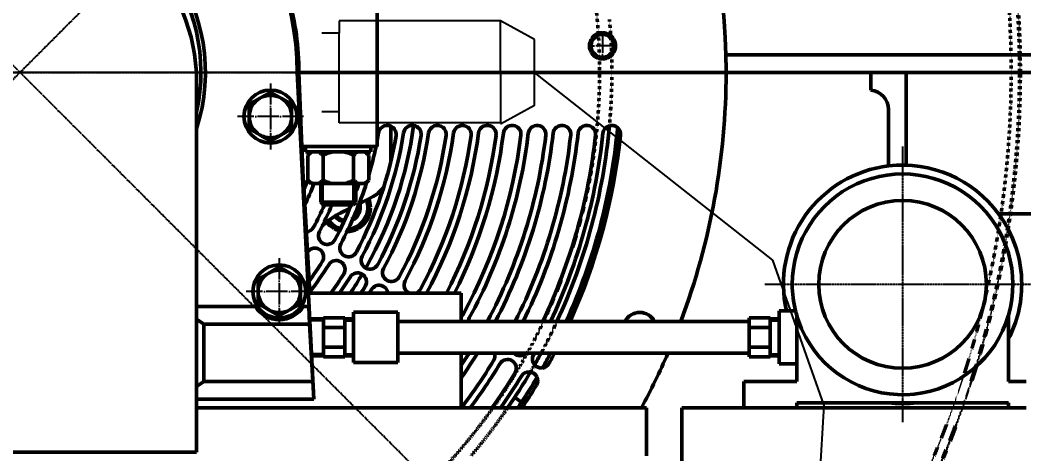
# Model space of a CAD drawing. Header units: millimetres. Extents: x -1263456 to 2767218, y -83310 to 50301.
# Drawn here: x 1090660 to 1091229, y -67746 to -67500 of the extents above; entities that cross this region are included whole.
import ezdxf

# ---------------------------------------------------------------- set-up
doc = ezdxf.new("R2010")
doc.units = ezdxf.units.MM
for name, pattern in [('AUSGEZOGEN', [0]), ('DASHDOT', [1, 0.5, -0.25, 0, -0.25]), ('DASHED', [0.75, 0.5, -0.25]), ('DOT_CENTER', [14, 12, -1, 0, -1])]:
    doc.linetypes.add(name, pattern=pattern)
doc.layers.get('0').update_dxf_attribs({"color": 255, "lineweight": 50})
doc.layers.get('Defpoints').update_dxf_attribs({"linetype": 'AUSGEZOGEN'})
for name, color, linetype, lineweight in [('1', 2, 'Continuous', 25), ('AM_0', 7, 'Continuous', 50), ('AM_5', 3, 'Continuous', 25)]:
    doc.layers.add(name, color=color, linetype=linetype, lineweight=lineweight)
doc.styles.get("Standard").update_dxf_attribs({"font": 'ISOCP.SHX', "width": 0.7})
doc.dimstyles.new('AM_ISO$0', dxfattribs={"dimtxt": 3.5, "dimasz": 3.5, "dimexe": 1, "dimexo": 1, "dimgap": 1.5, "dimtad": 1, "dimdsep": 46, "dimtxsty": 'Standard', "dimcen": 0, "dimclrd": 256, "dimclre": 256, "dimclrt": 2, "dimazin": 2, "dimtp": 0.1, "dimtm": 0.1, "dimtfac": 0.71, "dimtmove": 0, "dimatfit": 3, "dimfxl": 1, "dimlwd": -1, "dimlwe": -1, "dimarcsym": 1})
doc.dimstyles.new('AM_ISO$2', dxfattribs={"dimtxt": 3.25, "dimasz": 3.25, "dimexe": 1, "dimexo": 1, "dimgap": 1.5, "dimtad": 1, "dimdsep": 46, "dimtxsty": 'Standard', "dimcen": 0, "dimclrd": 256, "dimclre": 256, "dimclrt": 2, "dimazin": 2, "dimtp": 0.1, "dimtm": 0.1, "dimtfac": 0.71, "dimtmove": 0, "dimatfit": 3, "dimfxl": 1, "dimlwd": -1, "dimlwe": -1, "dimarcsym": 1})

# ---------------------------------------------------------------- blocks, each defined once
blk = doc.blocks.new('*D240')
at = {"layer": 'AM_5', "transparency": 16777216}
for p, q in [((1090659.94, -46860.23), (1090659.94, -49419.67)), ((1096659.94, -70454.35), (1096659.94, -49269.67)), ((1090922.44, -49344.67), (1096397.44, -49344.67))]:
    blk.add_line(p, q, dxfattribs=at)
for points in [[(1090922.44, -49300.92), (1090922.44, -49388.42), (1090659.94, -49344.67)], [(1096397.44, -49300.92), (1096397.44, -49388.42), (1096659.94, -49344.67)]]:
    blk.add_solid(points, dxfattribs=at)
at = {"layer": 'Defpoints', "color": 0, "transparency": 16777216}
for p in [(1090659.94, -46785.23), (1096659.94, -49344.67), (1096659.94, -70529.35, 93.67)]:
    blk.add_point(p, dxfattribs=at)
at = {"layer": 'AM_5', "color": 2, "transparency": 16777216, "insert": (1093659.94, -49100.92), "char_height": 262.5, "attachment_point": 5, "bg_fill": 3, "box_fill_scale": 1.1, "bg_fill_color": 256, "bg_fill_true_color": 13158600, "bg_fill_transparency": 0}
blk.add_mtext('6000', dxfattribs=at)
blk = doc.blocks.new('ROSETTA_UNI1751_d_8-R40_4__856', base_point=(-23604.12, 5550.1))
at = {"color": 7, "linetype": 'Continuous'}
for start, end in [(91.4474, 148.5526), (31.4474, 88.5526), (177.8832, 180), (180, 182.1168), (151.4474, 177.8832), (182.1168, 208.5526), (331.4474, 28.5526), (211.4474, 268.5526), (271.4474, 328.5526)]:
    blk.add_arc((-23596.72, 5557.5), 7.4, start, end, dxfattribs=at)
blk = doc.blocks.new('VITE_UNI5739_M8x16-8_8_3__857', base_point=(-23603.22, 5549.99))
at = {"color": 7, "linetype": 'Continuous'}
for p, q in [((-23599.97, 5563.13), (-23603.03, 5561.36)), ((-23596.9, 5564.9), (-23599.97, 5563.13)), ((-23596.72, 5565.01), (-23596.9, 5564.9)), ((-23596.53, 5564.9), (-23596.72, 5565.01)), ((-23593.47, 5563.13), (-23596.53, 5564.9)), ((-23590.4, 5561.36), (-23593.47, 5563.13)), ((-23603.03, 5561.36), (-23603.22, 5561.25)), ((-23603.22, 5561.25), (-23603.22, 5561.04)), ((-23603.22, 5561.04), (-23603.22, 5557.5)), ((-23603.22, 5557.5), (-23603.22, 5553.96)), ((-23590.4, 5561.36), (-23590.22, 5561.25)), ((-23590.22, 5561.25), (-23590.22, 5561.04)), ((-23590.22, 5557.5), (-23590.22, 5561.04)), ((-23590.22, 5553.96), (-23590.22, 5557.5)), ((-23603.22, 5553.96), (-23603.22, 5553.75)), ((-23603.22, 5553.75), (-23603.03, 5553.64)), ((-23603.03, 5553.64), (-23599.97, 5551.87)), ((-23596.9, 5550.1), (-23599.97, 5551.87)), ((-23593.47, 5551.87), (-23596.53, 5550.1)), ((-23593.47, 5551.87), (-23590.4, 5553.64)), ((-23590.22, 5553.75), (-23590.4, 5553.64)), ((-23590.22, 5553.96), (-23590.22, 5553.75)), ((-23596.72, 5549.99), (-23596.9, 5550.1)), ((-23596.53, 5550.1), (-23596.72, 5549.99))]:
    blk.add_line(p, q, dxfattribs=at)
for start, end in [(120, 180), (60, 120), (360, 60), (180, 240), (300, 0), (240, 300)]:
    blk.add_arc((-23596.72, 5557.5), 6.5, start, end, dxfattribs=at)
at = {"layer": '1', "color": 3, "linetype": 'DOT_CENTER'}
for p, q in [((-23596.72, 5565.62), (-23596.72, 5549.37)), ((-23596.72, 5565.62), (-23596.72, 5549.37)), ((-23588.59, 5557.5), (-23604.84, 5557.5)), ((-23588.59, 5557.5), (-23604.84, 5557.5))]:
    blk.add_line(p, q, dxfattribs=at)
blk = doc.blocks.new('VITE_UNI5737_M20x120_4__862', base_point=(-23756.4, 5467.5))
at = {"color": 7, "linetype": 'Continuous'}
for p, q in [((-23737.65, 5469), (-23756.4, 5469)), ((-23739.15, 5467.5), (-23754.9, 5467.5))]:
    blk.add_line(p, q, dxfattribs=at)
blk = doc.blocks.new('VITE_UNI5737_M20x120_1__863', base_point=(-24117.03, 5467.5))
at = {"color": 7, "linetype": 'Continuous'}
for p, q in [((-24098.28, 5469), (-24117.03, 5469)), ((-24099.78, 5467.5), (-24115.53, 5467.5))]:
    blk.add_line(p, q, dxfattribs=at)
blk = doc.blocks.new('Bulloneria__864', base_point=(-24117.03, 5467.5))
for name, p in [('VITE_UNI5737_M20x120_1__863', (-24117.03, 5467.5)), ('VITE_UNI5737_M20x120_4__862', (-23756.4, 5467.5))]:
    blk.add_blockref(name, p)
blk = doc.blocks.new('Coperchio__867', base_point=(-23766.21, 5417.5))
at = {"color": 7, "linetype": 'Continuous'}
blk.add_line((-23762.54, 5417.5), (-23766.21, 5481.44), dxfattribs=at)
blk = doc.blocks.new('Bottom__868', base_point=(-24176.72, 5352.5))
at = {"color": 7, "linetype": 'Continuous'}
for p, q in [((-24129.03, 5542.5), (-24129.03, 5500.5)), ((-24129.03, 5542.5), (-24118.28, 5542.5)), ((-24118.28, 5542.5), (-24117.03, 5542.5)), ((-24117.03, 5542.5), (-24101.72, 5542.5)), ((-24101.72, 5542.5), (-24097.03, 5542.5)), ((-24097.03, 5542.5), (-24096.72, 5542.5)), ((-24096.72, 5542.5), (-24085.97, 5542.5)), ((-24084.72, 5542.5), (-24086.86, 5500.5)), ((-24085.97, 5542.5), (-24084.97, 5542.5)), ((-24084.97, 5542.5), (-24084.72, 5542.5)), ((-24083.72, 5542.5), (-24084.72, 5542.5)), ((-23768.72, 5542.5), (-23769.72, 5542.5)), ((-23768.72, 5542.5), (-23756.72, 5542.5)), ((-23766.99, 5500.5), (-23768.72, 5542.5)), ((-23756.72, 5542.5), (-23756.4, 5542.5)), ((-23756.4, 5542.5), (-23751.22, 5542.5)), ((-23751.22, 5542.5), (-23750.22, 5542.5)), ((-23750.22, 5542.5), (-23748.22, 5542.5)), ((-23748.22, 5542.5), (-23746.72, 5542.5)), ((-23746.72, 5542.5), (-23737.65, 5542.5)), ((-23737.65, 5542.5), (-23736.72, 5542.5)), ((-23736.72, 5542.5), (-23736.4, 5542.5)), ((-23736.4, 5542.5), (-23725.65, 5542.5)), ((-23725.65, 5542.5), (-23724.4, 5542.5)), ((-23724.4, 5500.5), (-23724.4, 5542.5)), ((-24126.78, 5500.5), (-24129.03, 5500.5)), ((-24125.53, 5500.5), (-24126.78, 5500.5)), ((-24125.53, 5500.5), (-24089.78, 5500.5)), ((-24086.86, 5500.5), (-24091.1, 5417.5)), ((-24089.78, 5500.5), (-24088.53, 5500.5)), ((-24086.86, 5500.5), (-24088.53, 5500.5)), ((-23764.45, 5438.57), (-23766.99, 5500.5)), ((-23766.15, 5500.5), (-23766.99, 5500.5)), ((-23764.9, 5500.5), (-23766.15, 5500.5)), ((-23764.9, 5500.5), (-23729.15, 5500.5)), ((-23729.15, 5500.5), (-23727.9, 5500.5)), ((-23725.65, 5500.5), (-23727.9, 5500.5)), ((-23724.4, 5500.5), (-23725.65, 5500.5)), ((-24113.8, 5417.5), (-24176.72, 5417.5)), ((-24176.72, 5417.5), (-24176.72, 5352.5)), ((-24091.1, 5417.5), (-24113.8, 5417.5)), ((-23762.54, 5417.5), (-23763.38, 5417.5)), ((-23677.97, 5417.5), (-23762.54, 5417.5)), ((-23677.97, 5417.5), (-23676.72, 5417.5)), ((-23676.72, 5401.51), (-23676.72, 5417.5)), ((-23676.72, 5352.5), (-23676.72, 5383.51))]:
    blk.add_line(p, q, dxfattribs=at)
blk = doc.blocks.new('Coperchio_1__869', base_point=(-24094.34, 5357.5))
at = {"color": 7, "linetype": 'Continuous'}
for p, q in [((-23760.34, 5357.5), (-23769.72, 5542.5)), ((-23826.72, 5410), (-23794.65, 5410)), ((-23794.65, 5410), (-23793.4, 5410)), ((-23764.43, 5410), (-23766.29, 5410)), ((-23763.18, 5410), (-23764.43, 5410)), ((-23763.18, 5410), (-23762.64, 5400)), ((-23826.72, 5402.78), (-23822.6, 5400)), ((-23822.6, 5400), (-23822.6, 5367.5)), ((-23822.6, 5400), (-23762.64, 5400)), ((-23762.64, 5400), (-23760.88, 5367.5)), ((-23822.6, 5367.5), (-23826.72, 5364.72)), ((-23760.88, 5367.5), (-23822.6, 5367.5)), ((-23760.88, 5367.5), (-23760.34, 5357.5)), ((-23761.59, 5357.5), (-23826.72, 5357.5)), ((-23760.34, 5357.5), (-23761.59, 5357.5))]:
    blk.add_line(p, q, dxfattribs=at)
for centre, radius, start, end in [((-23926.72, 5542.5), 157, 0, 180), ((-23926.72, 5542.5), 105, 342.2504, 90), ((-23926.72, 5542.5), 102.5, 347.3244, 90), ((-23779.84, 5418.5), 16, 212.09, 327.91)]:
    blk.add_arc(centre, radius, start, end, dxfattribs=at)
blk = doc.blocks.new('Top__870', base_point=(-24129.03, 5542.5))
at = {"color": 7, "linetype": 'Continuous'}
for p, q in [((-23952.34, 5707.5), (-23942.34, 5707.5)), ((-23952.34, 5698.41), (-23952.34, 5707.5)), ((-23942.34, 5707.5), (-23933.34, 5707.5)), ((-23933.34, 5707.5), (-23932.39, 5707.5)), ((-23932.39, 5707.5), (-23927.34, 5707.5)), ((-23927.34, 5707.5), (-23922.29, 5707.5)), ((-23922.29, 5707.5), (-23921.34, 5707.5)), ((-23921.34, 5707.5), (-23912.34, 5707.5)), ((-23912.34, 5707.5), (-23902.34, 5707.5)), ((-23902.34, 5698.61), (-23902.34, 5707.5)), ((-23896.07, 5697.5), (-23857.32, 5697.5)), ((-23857.32, 5697.5), (-23842.34, 5697.5)), ((-23842.34, 5697.5), (-23828.29, 5697.5)), ((-23822.34, 5697.5), (-23828.29, 5697.5)), ((-23822.34, 5697.5), (-23822.34, 5661.12)), ((-24129.03, 5542.5), (-24129.03, 5584.5)), ((-24129.03, 5584.5), (-24126.78, 5584.5)), ((-24126.78, 5584.5), (-24125.53, 5584.5)), ((-24107.03, 5584.5), (-24125.53, 5584.5)), ((-24096.6, 5584.5), (-24107.03, 5584.5)), ((-24089.78, 5584.5), (-24096.6, 5584.5)), ((-24088.53, 5584.5), (-24089.78, 5584.5)), ((-24088.53, 5584.5), (-24079.03, 5584.5)), ((-23774.4, 5584.5), (-23766.15, 5584.5)), ((-23766.15, 5584.5), (-23764.9, 5584.5)), ((-23746.4, 5584.5), (-23764.9, 5584.5)), ((-23729.15, 5584.5), (-23746.4, 5584.5)), ((-23727.9, 5584.5), (-23729.15, 5584.5)), ((-23727.9, 5584.5), (-23725.65, 5584.5)), ((-23725.65, 5584.5), (-23724.4, 5584.5)), ((-23724.4, 5584.5), (-23724.4, 5542.5)), ((-24129.03, 5542.5), (-24118.28, 5542.5)), ((-24118.28, 5542.5), (-24117.03, 5542.5)), ((-24117.03, 5542.5), (-24101.72, 5542.5)), ((-24101.72, 5542.5), (-24097.03, 5542.5)), ((-24097.03, 5542.5), (-24096.72, 5542.5)), ((-24096.72, 5542.5), (-24085.97, 5542.5)), ((-24085.97, 5542.5), (-24084.97, 5542.5)), ((-24084.97, 5542.5), (-24084.72, 5542.5)), ((-24083.72, 5542.5), (-24084.72, 5542.5)), ((-23768.72, 5542.5), (-23769.72, 5542.5)), ((-23768.72, 5542.5), (-23756.72, 5542.5)), ((-23756.72, 5542.5), (-23756.4, 5542.5)), ((-23756.4, 5542.5), (-23751.22, 5542.5)), ((-23751.22, 5542.5), (-23750.22, 5542.5)), ((-23750.22, 5542.5), (-23748.22, 5542.5)), ((-23748.22, 5542.5), (-23746.72, 5542.5)), ((-23746.72, 5542.5), (-23737.65, 5542.5)), ((-23737.65, 5542.5), (-23736.72, 5542.5)), ((-23736.72, 5542.5), (-23736.4, 5542.5)), ((-23736.4, 5542.5), (-23725.65, 5542.5)), ((-23725.65, 5542.5), (-23724.4, 5542.5))]:
    blk.add_line(p, q, dxfattribs=at)
for start, end in [(81.1254, 99.3337), (99.3337, 164.5842), (78.817, 81.1254), (48.6543, 78.817), (15.4158, 48.6543), (164.5842, 180), (0, 15.4158)]:
    blk.add_arc((-23926.72, 5542.5), 158, start, end, dxfattribs=at)
blk = doc.blocks.new('ROSETTA_UNI6592-69be_d_16_2__871', base_point=(-23799.84, 5502.5))
at = {"color": 7, "linetype": 'Continuous'}
blk.add_circle((-23784.84, 5517.5), 15, dxfattribs=at)
at = {"layer": '1', "color": 3, "linetype": 'DOT_CENTER'}
for p, q in [((-23784.84, 5536.25), (-23784.84, 5498.75)), ((-23766.09, 5517.5), (-23803.59, 5517.5))]:
    blk.add_line(p, q, dxfattribs=at)
blk = doc.blocks.new('VITE_UNI5739_M16x45-8_8_008__872', base_point=(-23796.84, 5503.64))
at = {"color": 7, "linetype": 'Continuous'}
for p, q in [((-23784.84, 5531.36), (-23790.84, 5527.89)), ((-23778.84, 5527.89), (-23784.84, 5531.36)), ((-23790.84, 5527.89), (-23796.84, 5524.43)), ((-23796.84, 5524.43), (-23796.84, 5517.5)), ((-23772.84, 5524.43), (-23778.84, 5527.89)), ((-23772.84, 5517.5), (-23772.84, 5524.43)), ((-23796.84, 5517.5), (-23796.84, 5510.57)), ((-23772.84, 5510.57), (-23772.84, 5517.5)), ((-23796.84, 5510.57), (-23790.84, 5507.11)), ((-23790.84, 5507.11), (-23784.84, 5503.64)), ((-23784.84, 5503.64), (-23778.84, 5507.11)), ((-23778.84, 5507.11), (-23772.84, 5510.57))]:
    blk.add_line(p, q, dxfattribs=at)
for start, end in [(60, 120), (120, 180), (360, 60), (180, 240), (300, 0), (240, 300)]:
    blk.add_arc((-23784.84, 5517.5), 12, start, end, dxfattribs=at)
blk = doc.blocks.new('ROSETTA_UNI6592-69be_d_20_7__873', base_point=(-23764.9, 5497.5))
at = {"color": 7, "linetype": 'Continuous'}
for p, q in [((-23764.9, 5497.5), (-23764.9, 5500.5)), ((-23727.9, 5497.5), (-23727.9, 5500.5)), ((-23764.9, 5497.5), (-23762.97, 5497.5)), ((-23762.97, 5497.5), (-23762.2, 5497.5)), ((-23762.2, 5497.5), (-23761.72, 5497.5)), ((-23761.72, 5497.5), (-23760.95, 5497.5)), ((-23760.95, 5497.5), (-23759.08, 5497.5)), ((-23759.08, 5497.5), (-23757.83, 5497.5)), ((-23757.83, 5497.5), (-23757.65, 5497.5)), ((-23757.65, 5497.5), (-23750.77, 5497.5)), ((-23750.77, 5497.5), (-23749.52, 5497.5)), ((-23749.52, 5497.5), (-23744.53, 5497.5)), ((-23744.53, 5497.5), (-23743.28, 5497.5)), ((-23743.28, 5497.5), (-23737.65, 5497.5)), ((-23737.65, 5497.5), (-23736.22, 5497.5)), ((-23736.22, 5497.5), (-23734.97, 5497.5)), ((-23734.97, 5497.5), (-23733.1, 5497.5)), ((-23733.1, 5497.5), (-23732.33, 5497.5)), ((-23732.33, 5497.5), (-23731.85, 5497.5)), ((-23731.85, 5497.5), (-23731.08, 5497.5)), ((-23731.08, 5497.5), (-23729.15, 5497.5)), ((-23729.15, 5497.5), (-23727.9, 5497.5))]:
    blk.add_line(p, q, dxfattribs=at)
blk = doc.blocks.new('DADO_UNI5588F_M20_1__874', base_point=(-23763.72, 5479.5))
at = {"color": 7, "linetype": 'Continuous'}
for p, q in [((-23761.72, 5497.5), (-23763.72, 5495.5)), ((-23763.72, 5481.5), (-23763.72, 5495.5)), ((-23755.06, 5481.5), (-23755.06, 5495.5)), ((-23737.74, 5481.5), (-23737.74, 5495.5)), ((-23731.08, 5497.5), (-23729.08, 5495.5)), ((-23729.08, 5481.5), (-23729.08, 5495.5)), ((-23761.72, 5479.5), (-23763.72, 5481.5)), ((-23760.95, 5479.5), (-23761.72, 5479.5)), ((-23760.95, 5479.5), (-23759.08, 5479.5)), ((-23759.08, 5479.5), (-23757.83, 5479.5)), ((-23757.65, 5479.5), (-23757.83, 5479.5)), ((-23756.4, 5479.5), (-23757.65, 5479.5)), ((-23750.77, 5479.5), (-23756.4, 5479.5)), ((-23749.52, 5479.5), (-23750.77, 5479.5)), ((-23749.52, 5479.5), (-23744.53, 5479.5)), ((-23744.53, 5479.5), (-23743.28, 5479.5)), ((-23737.65, 5479.5), (-23743.28, 5479.5)), ((-23736.4, 5479.5), (-23737.65, 5479.5)), ((-23736.22, 5479.5), (-23736.4, 5479.5)), ((-23734.97, 5479.5), (-23736.22, 5479.5)), ((-23734.97, 5479.5), (-23733.1, 5479.5)), ((-23733.1, 5479.5), (-23732.33, 5479.5)), ((-23732.33, 5479.5), (-23731.85, 5479.5)), ((-23731.08, 5479.5), (-23731.85, 5479.5)), ((-23731.08, 5479.5), (-23729.08, 5481.5))]:
    blk.add_line(p, q, dxfattribs=at)
for points in [[(-23763.72, 5495.5), (-23763.03, 5496.15), (-23762.37, 5496.68), (-23761.65, 5497.16), (-23760.95, 5497.5)], [(-23757.83, 5497.5), (-23757.13, 5497.16), (-23756.42, 5496.68), (-23755.75, 5496.15), (-23755.06, 5495.5)], [(-23755.06, 5495.5), (-23753.68, 5496.15), (-23752.35, 5496.68), (-23750.92, 5497.16), (-23749.52, 5497.5)], [(-23743.28, 5497.5), (-23741.89, 5497.16), (-23740.45, 5496.68), (-23739.12, 5496.15), (-23737.74, 5495.5)], [(-23737.74, 5495.5), (-23737.05, 5496.15), (-23736.39, 5496.68), (-23735.67, 5497.16), (-23734.97, 5497.5)], [(-23731.85, 5497.5), (-23731.15, 5497.16), (-23730.44, 5496.68), (-23729.77, 5496.15), (-23729.08, 5495.5)], [(-23760.95, 5479.5), (-23761.65, 5479.84), (-23762.37, 5480.32), (-23763.03, 5480.85), (-23763.72, 5481.5)], [(-23755.06, 5481.5), (-23755.75, 5480.85), (-23756.42, 5480.32), (-23757.13, 5479.84), (-23757.83, 5479.5)], [(-23749.52, 5479.5), (-23750.92, 5479.84), (-23752.35, 5480.32), (-23753.68, 5480.85), (-23755.06, 5481.5)], [(-23737.74, 5481.5), (-23739.12, 5480.85), (-23740.45, 5480.32), (-23741.89, 5479.84), (-23743.28, 5479.5)], [(-23734.97, 5479.5), (-23735.67, 5479.84), (-23736.39, 5480.32), (-23737.05, 5480.85), (-23737.74, 5481.5)], [(-23729.08, 5481.5), (-23729.77, 5480.85), (-23730.43, 5480.32), (-23731.15, 5479.84), (-23731.85, 5479.5)]]:
    blk.add_spline(points, degree=3, dxfattribs=at)
blk = doc.blocks.new('ROSETTA_UNI6592-69be_d_16_3__875', base_point=(-23794.84, 5403.5))
at = {"color": 7, "linetype": 'Continuous'}
blk.add_circle((-23779.84, 5418.5), 15, dxfattribs=at)
at = {"layer": '1', "color": 3, "linetype": 'DOT_CENTER'}
for p, q in [((-23779.84, 5437.25), (-23779.84, 5399.75)), ((-23761.09, 5418.5), (-23798.59, 5418.5))]:
    blk.add_line(p, q, dxfattribs=at)
blk = doc.blocks.new('VITE_UNI5739_M16x45-8_8_007__876', base_point=(-23791.84, 5404.64))
at = {"color": 7, "linetype": 'Continuous'}
for p, q in [((-23779.84, 5432.36), (-23785.84, 5428.89)), ((-23773.84, 5428.89), (-23779.84, 5432.36)), ((-23785.84, 5428.89), (-23791.84, 5425.43)), ((-23767.84, 5425.43), (-23773.84, 5428.89)), ((-23791.84, 5425.43), (-23791.84, 5418.5)), ((-23767.84, 5418.5), (-23767.84, 5425.43)), ((-23791.84, 5418.5), (-23791.84, 5411.57)), ((-23767.84, 5411.57), (-23767.84, 5418.5)), ((-23791.84, 5411.57), (-23785.84, 5408.11)), ((-23773.84, 5408.11), (-23767.84, 5411.57)), ((-23785.84, 5408.11), (-23779.84, 5404.64)), ((-23779.84, 5404.64), (-23773.84, 5408.11))]:
    blk.add_line(p, q, dxfattribs=at)
for start, end in [(120, 180), (60, 120), (360, 60), (180, 240), (300, 0), (240, 300)]:
    blk.add_arc((-23779.84, 5418.5), 12, start, end, dxfattribs=at)
blk = doc.blocks.new('VITE_UNI5737_M20x120_2__893', base_point=(-23761.4, 5467.5))
at = {"color": 7, "linetype": 'Continuous'}
for p, q in [((-23761.4, 5600), (-23761.4, 5598.98)), ((-23753.9, 5600), (-23761.4, 5600)), ((-23761.4, 5587.5), (-23761.4, 5598.98)), ((-23738.9, 5600), (-23753.9, 5600)), ((-23746.4, 5587.5), (-23746.4, 5598.98)), ((-23732.65, 5600), (-23738.9, 5600)), ((-23731.4, 5600), (-23732.65, 5600)), ((-23731.4, 5598.98), (-23731.4, 5600)), ((-23731.4, 5587.5), (-23731.4, 5598.98)), ((-23756.4, 5469), (-23756.4, 5479.5)), ((-23736.4, 5469), (-23736.4, 5479.5)), ((-23754.9, 5467.5), (-23756.4, 5469)), ((-23737.65, 5469), (-23756.4, 5469)), ((-23739.15, 5467.5), (-23754.9, 5467.5)), ((-23737.9, 5467.5), (-23739.15, 5467.5)), ((-23737.9, 5467.5), (-23736.4, 5469)), ((-23736.4, 5469), (-23737.65, 5469))]:
    blk.add_line(p, q, dxfattribs=at)
for points in [[(-23761.4, 5598.98), (-23759.49, 5599.42), (-23757.68, 5599.73), (-23755.77, 5599.93), (-23753.9, 5600)], [(-23753.9, 5600), (-23752.03, 5599.93), (-23750.13, 5599.73), (-23748.31, 5599.42), (-23746.4, 5598.98)], [(-23746.4, 5598.98), (-23744.49, 5599.42), (-23742.68, 5599.73), (-23740.77, 5599.93), (-23738.9, 5600)], [(-23738.9, 5600), (-23737.03, 5599.93), (-23735.13, 5599.73), (-23733.31, 5599.42), (-23731.4, 5598.98)]]:
    blk.add_spline(points, degree=3, dxfattribs=at)
at = {"layer": '1', "color": 4, "linetype": 'Continuous'}
for p, q in [((-23754.9, 5467.5), (-23754.9, 5479.5)), ((-23737.9, 5467.5), (-23737.9, 5479.5))]:
    blk.add_line(p, q, dxfattribs=at)
blk = doc.blocks.new('Bulloneria__895', base_point=(-24125.53, 5403.5))
for name, p in [('VITE_UNI5737_M20x120_2__893', (-23761.4, 5467.5)), ('ROSETTA_UNI6592-69be_d_16_2__871', (-23799.84, 5502.5)), ('VITE_UNI5739_M16x45-8_8_008__872', (-23796.84, 5503.64)), ('ROSETTA_UNI6592-69be_d_20_7__873', (-23764.9, 5497.5)), ('DADO_UNI5588F_M20_1__874', (-23763.72, 5479.5)), ('ROSETTA_UNI6592-69be_d_16_3__875', (-23794.84, 5403.5)), ('VITE_UNI5739_M16x45-8_8_007__876', (-23791.84, 5404.64))]:
    blk.add_blockref(name, p)
blk = doc.blocks.new('T1_3_1__1003', base_point=(-23646.46, 4702.25))
at = {"color": 7, "linetype": 'Continuous'}
for q in [(-23646.46, 5358.47), (-23640.95, 5354.61)]:
    blk.add_line((-23642.59, 5355.76), q, dxfattribs=at)
blk = doc.blocks.new('p1_1_6__1021', base_point=(-23444.72, 5462.5))
at = {"color": 7, "linetype": 'Continuous'}
for p, q in [((-23424.72, 5542.5), (-23444.72, 5542.5)), ((-23444.72, 5532.5), (-23444.72, 5542.5)), ((-23374.72, 5542.5), (-23424.72, 5542.5)), ((-23424.72, 5542.5), (-23424.72, 5489.98)), ((-23368.72, 5542.5), (-23374.72, 5542.5)), ((-23365.19, 5542.5), (-23368.72, 5542.5)), ((-23360.45, 5542.5), (-23365.19, 5542.5)), ((-23359.98, 5542.5), (-23360.45, 5542.5)), ((-23131.72, 5542.5), (-23359.98, 5542.5)), ((-23444.72, 5532.5), (-23444.72, 5532.45)), ((-23434.72, 5521.5), (-23434.72, 5489.53)), ((-23372.34, 5462.5), (-23056.72, 5462.5))]:
    blk.add_line(p, q, dxfattribs=at)
blk.add_arc((-23445.72, 5521.5), 11, 360, 84.7841, dxfattribs=at)
blk = doc.blocks.new('Ang_120x80x10__1025', base_point=(-26043.72, 2607.5))
blk.add_blockref('p1_1_6__1021', (-23444.72, 5462.5))
blk = doc.blocks.new('T3_1_1_2__1026', base_point=(-23526.84, 5542.5))
at = {"color": 7, "linetype": 'Continuous'}
for p, q in [((-22676.72, 5552.5), (-23526.84, 5552.5)), ((-23444.72, 5542.5), (-23526.72, 5542.5))]:
    blk.add_line(p, q, dxfattribs=at)
blk = doc.blocks.new('vent-lat')
at = {"color": 7, "linetype": 'Continuous'}
for p, q in [((40551.5, 83638.4), (40709.1, 83638.4)), ((40551.5, 83638.4), (40709.1, 83638.4)), ((40709.1, 83638.4), (40765.9, 83638.4)), ((40709.1, 83638.4), (40765.9, 83638.4)), ((40765.9, 83638.4), (40778.4, 83638.4)), ((40765.9, 83638.4), (40778.4, 83638.4)), ((40778.4, 83638.4), (40828.9, 83638.4)), ((40778.4, 83638.4), (40828.9, 83638.4)), ((40828.9, 83638.4), (40878.4, 83638.4)), ((40828.9, 83638.4), (40878.4, 83638.4)), ((40878.4, 83638.4), (41033.4, 83638.4)), ((40878.4, 83638.4), (41033.4, 83638.4)), ((41033.4, 83638.4), (41038.4, 83638.4)), ((41033.4, 83638.4), (41038.4, 83638.4)), ((41038.4, 83638.4), (41318.4, 83638.4)), ((41038.4, 83638.4), (41318.4, 83638.4)), ((41318.4, 83638.4), (41323.4, 83638.4)), ((41318.4, 83638.4), (41323.4, 83638.4)), ((41323.4, 83638.4), (41458.4, 83638.4)), ((41323.4, 83638.4), (41458.4, 83638.4)), ((41458.4, 83638.4), (41473.4, 83638.4)), ((41458.4, 83638.4), (41473.4, 83638.4)), ((41473.4, 83638.4), (41527.9, 83638.4)), ((41473.4, 83638.4), (41527.9, 83638.4)), ((41527.9, 83638.4), (41548.4, 83638.4)), ((41527.9, 83638.4), (41548.4, 83638.4)), ((41548.4, 83638.4), (41683.4, 83638.4)), ((41548.4, 83638.4), (41683.4, 83638.4)), ((41683.4, 83638.4), (41698.4, 83638.4)), ((41683.4, 83638.4), (41698.4, 83638.4)), ((41698.4, 83638.4), (41811.8, 83638.4)), ((41698.4, 83638.4), (41811.8, 83638.4)), ((41881.1, 83638.4), (41811.8, 83638.4)), ((41881.1, 83638.4), (41811.8, 83638.4)), ((41928.4, 83638.4), (41881.1, 83638.4)), ((41928.4, 83638.4), (41881.1, 83638.4)), ((41928.4, 83638.4), (42028.4, 83638.4)), ((41928.4, 83638.4), (42028.4, 83638.4)), ((42028.4, 83638.4), (42198.2, 83638.4)), ((42028.4, 83638.4), (42198.2, 83638.4)), ((42198.2, 83638.4), (42328.4, 83638.4)), ((42198.2, 83638.4), (42328.4, 83638.4)), ((42328.4, 83638.4), (42428.4, 83638.4)), ((42328.4, 83638.4), (42428.4, 83638.4)), ((42528.4, 83638.4), (42428.4, 83638.4)), ((42528.4, 83638.4), (42428.4, 83638.4)), ((39528.4, 81488.4), (39528.4, 83588.4)), ((40628.4, 83132.8), (40628.4, 83334.5)), ((40517.8, 82929.4), (40503.9, 82922.4)), ((40395.9, 82868.4), (40341.4, 82841.1)), ((40452.5, 82896.7), (40449.7, 82895.3)), ((40490.1, 82915.5), (40452.5, 82896.7)), ((40503.9, 82922.4), (40490.1, 82915.5)), ((40492.5, 82911.4), (40490.1, 82915.5)), ((40492.5, 82911.4), (40514.7, 82873)), ((40514.7, 82873), (40492.5, 82834.6)), ((40467.6, 82791.4), (40492.5, 82834.6)), ((40278.5, 82802.1), (40284.7, 82791.4)), ((40306.9, 82753), (40284.7, 82791.4)), ((40467.6, 82791.4), (40445.4, 82753)), ((40344, 82753), (40306.9, 82753)), ((40388.4, 82753), (40401.1, 82753)), ((40445.4, 82753), (40401.1, 82753)), ((40248.3, 82243.2), (40169.1, 82243.2)), ((40248.3, 82243.2), (40169.1, 82243.2)), ((40248.3, 82248.4), (40368.3, 82248.4)), ((40248.3, 82243.2), (40248.3, 82248.4)), ((40248.3, 82242.8), (40248.3, 82243.2)), ((40248.3, 82242.8), (40248.3, 82199.1)), ((40248.3, 82242.8), (40248.3, 82199.1)), ((40368.3, 82243.2), (40368.3, 82248.4)), ((40368.3, 82242.8), (40368.3, 82243.2)), ((40368.3, 82243.2), (40418.3, 82243.2)), ((40368.3, 82243.2), (40418.3, 82243.2)), ((40368.3, 82199.1), (40368.3, 82242.8)), ((40368.3, 82199.1), (40368.3, 82242.8)), ((40418.3, 82280.9), (40418.3, 82243.2)), ((40418.3, 82280.9), (40668.3, 82280.9)), ((40418.3, 82243.2), (40418.3, 82033.6)), ((40668.3, 82280.9), (40668.3, 82228.4)), ((42658.4, 82248.4), (42658.4, 82228.4)), ((42778.4, 82248.4), (42658.4, 82248.4)), ((42778.4, 82248.4), (42778.4, 82243.2)), ((42778.4, 82243.2), (42778.4, 82242.8)), ((42778.4, 82243.2), (42828.4, 82243.2)), ((42778.4, 82243.2), (42828.4, 82243.2)), ((42778.4, 82199.1), (42778.4, 82242.8)), ((42778.4, 82199.1), (42778.4, 82242.8)), ((42828.4, 82288.4), (42870.3, 82288.4)), ((42828.4, 82243.2), (42828.4, 82288.4)), ((42828.4, 82033.6), (42828.4, 82243.2)), ((42870.3, 82288.4), (42921.6, 82288.4)), ((42928.4, 81988.4), (42928.4, 82263.4)), ((44128.4, 82129.2), (44128.4, 82263.4)), ((40248.3, 82193.4), (40248.3, 82199.1)), ((40248.3, 82193.4), (40368.3, 82193.4)), ((40248.3, 82182.1), (40248.3, 82193.4)), ((40368.3, 82193.4), (40368.3, 82199.1)), ((40368.3, 82182.1), (40368.3, 82193.4)), ((41021.4, 82228.4), (40668.3, 82228.4)), ((40668.3, 82228.4), (40668.3, 82048.4)), ((41028.4, 82228.4), (41021.4, 82228.4)), ((41521.4, 82228.4), (41028.4, 82228.4)), ((41945, 82228.4), (41521.4, 82228.4)), ((42445, 82228.4), (41945, 82228.4)), ((42658.4, 82228.4), (42445, 82228.4)), ((42658.4, 82228.4), (42658.4, 82193.4)), ((42778.4, 82193.4), (42658.4, 82193.4)), ((42658.4, 82193.4), (42658.4, 82083.4)), ((42778.4, 82199.1), (42778.4, 82193.4)), ((42778.4, 82193.4), (42778.4, 82182.1)), ((40248.3, 82182.1), (40248.3, 82147.2)), ((40248.3, 82182.1), (40248.3, 82147.2)), ((40248.3, 82147.2), (40248.3, 82094.7)), ((40248.3, 82147.2), (40248.3, 82094.7)), ((40368.3, 82175.6), (40368.3, 82182.1)), ((40368.3, 82175.6), (40368.3, 82182.1)), ((40368.3, 82112.4), (40368.3, 82175.6)), ((40368.3, 82112.4), (40368.3, 82175.6)), ((42778.4, 82094.7), (42778.4, 82182.1)), ((42778.4, 82094.7), (42778.4, 82182.1)), ((44128.4, 81888.4), (44128.4, 82129.2)), ((40248.3, 82083.4), (40248.3, 82094.7)), ((40248.3, 82083.4), (40368.3, 82083.4)), ((40248.3, 82077.8), (40248.3, 82083.4)), ((40248.3, 82077.8), (40248.3, 82034.1)), ((40248.3, 82077.8), (40248.3, 82034.1)), ((40368.3, 82094.7), (40368.3, 82112.4)), ((40368.3, 82094.7), (40368.3, 82112.4)), ((40368.3, 82083.4), (40368.3, 82094.7)), ((40368.3, 82077.8), (40368.3, 82083.4)), ((40368.3, 82034.1), (40368.3, 82077.8)), ((40368.3, 82034.1), (40368.3, 82077.8)), ((42778.4, 82083.4), (42658.4, 82083.4)), ((42658.4, 82083.4), (42658.4, 82048.4)), ((42778.4, 82094.7), (42778.4, 82083.4)), ((42778.4, 82083.4), (42778.4, 82077.8)), ((42778.4, 82034.1), (42778.4, 82077.8)), ((42778.4, 82034.1), (42778.4, 82077.8)), ((40190.5, 82033.6), (40179.7, 82033.6)), ((40190.5, 82033.6), (40179.7, 82033.6)), ((40191.4, 82033.6), (40190.5, 82033.6)), ((40191.4, 82033.6), (40190.5, 82033.6)), ((40248.3, 82033.6), (40191.4, 82033.6)), ((40248.3, 82033.6), (40191.4, 82033.6)), ((40248.3, 82033.6), (40248.3, 82034.1)), ((40248.3, 82028.4), (40248.3, 82033.6)), ((40248.3, 82028.4), (40368.3, 82028.4)), ((40368.3, 82033.6), (40368.3, 82034.1)), ((40368.3, 82033.6), (40418.3, 82033.6)), ((40368.3, 82028.4), (40368.3, 82033.6)), ((40368.3, 82033.6), (40418.3, 82033.6)), ((40418.3, 82033.6), (40418.3, 81995.9)), ((40668.3, 82048.4), (40668.3, 81995.9)), ((41021.4, 82048.4), (40668.3, 82048.4)), ((41028.4, 82048.4), (41021.4, 82048.4)), ((41480.1, 82048.4), (41028.4, 82048.4)), ((41521.4, 82048.4), (41480.1, 82048.4)), ((41533.7, 82048.4), (41521.4, 82048.4)), ((41945, 82048.4), (41533.7, 82048.4)), ((42445, 82048.4), (41945, 82048.4)), ((42658.4, 82048.4), (42445, 82048.4)), ((42658.4, 82048.4), (42658.4, 82028.4)), ((42778.4, 82028.4), (42658.4, 82028.4)), ((42778.4, 82034.1), (42778.4, 82033.6)), ((42778.4, 82033.6), (42828.4, 82033.6)), ((42778.4, 82033.6), (42778.4, 82028.4)), ((42778.4, 82033.6), (42828.4, 82033.6)), ((42828.4, 81988.4), (42828.4, 82033.6)), ((40418.3, 81995.9), (40668.3, 81995.9)), ((42828.4, 81988.4), (42928.4, 81988.4)), ((42928.4, 81888.4), (42928.4, 81988.4)), ((42778.4, 81888.4), (42628.4, 81888.4)), ((42628.4, 81738.4), (42628.4, 81888.4)), ((42828.4, 81888.4), (42778.4, 81888.4)), ((42928.4, 81888.4), (42828.4, 81888.4)), ((44228.4, 81888.4), (44128.4, 81888.4)), ((39528.4, 81738.4), (39553.8, 81738.4)), ((39553.8, 81738.4), (39598.7, 81738.4)), ((39598.7, 81738.4), (39665.1, 81738.4)), ((39665.1, 81738.4), (39733.6, 81738.4)), ((39733.6, 81738.4), (39824.5, 81738.4)), ((39824.5, 81738.4), (39894.3, 81738.4)), ((39894.3, 81738.4), (39911.3, 81738.4)), ((39911.3, 81738.4), (39990.5, 81738.4)), ((39990.5, 81738.4), (40053.7, 81738.4)), ((40053.7, 81738.4), (40059.3, 81738.4)), ((40059.3, 81738.4), (40122.2, 81738.4)), ((40122.2, 81738.4), (40259.6, 81738.4)), ((40259.6, 81738.4), (40264.7, 81738.4)), ((40264.7, 81738.4), (40332.4, 81738.4)), ((40332.4, 81738.4), (40539.7, 81738.4)), ((40539.7, 81738.4), (40544.8, 81738.4)), ((40544.8, 81738.4), (40666, 81738.4)), ((40666, 81738.4), (40719.3, 81738.4)), ((40719.3, 81738.4), (40750.7, 81738.4)), ((40750.7, 81738.4), (40813.9, 81738.4)), ((40813.9, 81738.4), (40850, 81738.4)), ((40850, 81738.4), (40901.5, 81738.4)), ((40901.5, 81738.4), (40935.9, 81738.4)), ((40935.9, 81738.4), (40948.4, 81738.4)), ((40948.4, 81738.4), (41015.9, 81738.4)), ((41015.9, 81738.4), (41028.3, 81738.4)), ((41028.3, 81738.4), (41028.4, 81738.4)), ((41078.4, 81738.4), (41028.4, 81738.4)), ((41251, 81738.4), (41078.4, 81738.4)), ((41348, 81738.4), (41251, 81738.4)), ((41372, 81738.4), (41348, 81738.4)), ((42048.3, 81738.4), (41372, 81738.4)), ((42078.4, 81738.4), (42048.3, 81738.4)), ((42078.4, 81468.4), (42078.4, 81738.4)), ((42278.4, 81738.4), (42628.4, 81738.4)), ((42278.4, 81738.4), (42278.4, 81708.4)), ((42778.4, 81738.4), (42628.4, 81738.4)), ((42828.4, 81738.4), (42778.4, 81738.4)), ((42928.4, 81738.4), (42828.4, 81738.4)), ((43446.4, 81768.4), (42928.4, 81768.4)), ((42928.4, 81738.4), (42928.4, 81768.4)), ((44128.4, 81738.4), (42928.4, 81738.4)), ((43610.4, 81768.4), (43446.4, 81768.4)), ((44128.4, 81768.4), (43610.4, 81768.4)), ((44128.4, 81768.4), (44128.4, 81738.4)), ((44228.4, 81738.4), (44128.4, 81738.4)), ((42278.4, 81678.4), (42278.4, 81708.4)), ((42278.4, 81134.7), (42278.4, 81678.4)), ((39528.4, 81488.4), (37528.4, 81488.4))]:
    blk.add_line(p, q, dxfattribs=at)
at = {"color": 4, "linetype": 'DASHED'}
for radius in [5667.4, 5662.6, 3283.5]:
    blk.add_circle((38528.4, 83638.4), radius, dxfattribs=at)
at = {"color": 7, "linetype": 'Continuous'}
blk.add_circle((43528.4, 82438.4), 475, dxfattribs=at)
at = {"color": 4, "linetype": 'DASHED'}
for radius, start, end in [(5615.2, 0, 250.7103), (3352.7, 2.7428, 5.1336), (3352.7, 2.4623, 2.7428), (3352.7, 0, 2.4623), (3352.7, 356.5801, 0), (5615.2, 340.2233, 0), (3352.7, 354.8385, 356.5801), (3352.7, 331.6912, 335.1315), (3352.7, 329.6097, 330.3903), (3352.7, 319.6668, 325.4795), (5615.2, 322.7362, 340.2233)]:
    blk.add_arc((38528.4, 83638.4), radius, start, end, dxfattribs=at)
at = {"color": 7, "linetype": 'Continuous'}
for centre, radius, start, end in [((38528.4, 83638.4), 4000, 1.4325, 85), ((38528.4, 83588.4), 1000, 0, 180), ((38528.4, 83638.4), 4000, 0, 1.4325), ((38528.4, 83638.4), 4000, 339.3605, 0), ((38528.4, 83638.4), 2250, 330.8427, 352.3242), ((40609.2, 83288.4), 50, 350.4518, 170.4518), ((40751, 83288.4), 50, 81.6876, 171.051), ((40751, 83288.4), 50, 351.051, 81.6876), ((40892.6, 83288.4), 50, 351.5791, 171.5791), ((41034.1, 83288.4), 50, 352.0482, 172.0482), ((41175.3, 83288.4), 50, 352.4676, 172.4676), ((41316.5, 83288.4), 50, 352.8449, 172.8449), ((41457.5, 83288.4), 50, 353.1861, 173.1861), ((41598.5, 83288.4), 50, 353.4962, 173.4962), ((38528.4, 83638.4), 3352.7, 335.1315, 354.8385), ((38528.4, 83638.4), 3400, 335.5001, 354.7157), ((41739.4, 83288.4), 50, 353.7793, 173.7793), ((41880.2, 83288.4), 50, 104.6333, 174.0386), ((41880.2, 83288.4), 50, 354.0386, 104.6333), ((38528.4, 83638.4), 2160, 331.9012, 350.4518), ((38528.4, 83638.4), 2200, 331.7828, 351.051), ((38528.4, 83638.4), 2060, 349.1471, 350.4518), ((38528.4, 83638.4), 2300, 331.7828, 351.051), ((38528.4, 83638.4), 2340, 331.6784, 351.5791), ((38528.4, 83638.4), 2440, 331.6784, 351.5791), ((38528.4, 83638.4), 2480, 331.5855, 352.0482), ((38528.4, 83638.4), 2580, 331.5855, 352.0482), ((38528.4, 83638.4), 2620, 331.5039, 352.4676), ((38528.4, 83638.4), 2720, 332.6414, 352.4676), ((38528.4, 83638.4), 2760, 333.0702, 352.8449), ((38528.4, 83638.4), 2860, 331.4274, 352.8449), ((38528.4, 83638.4), 2900, 331.3597, 353.1861), ((38528.4, 83638.4), 3000, 331.9668, 353.1861), ((38528.4, 83638.4), 3040, 332.3675, 353.4962), ((38528.4, 83638.4), 3140, 333.3186, 353.4962), ((38528.4, 83638.4), 3180, 333.6802, 353.7793), ((38528.4, 83638.4), 3280, 334.5412, 353.7793), ((38528.4, 83638.4), 3320, 334.8694, 354.0386), ((38528.4, 83638.4), 3420, 335.6527, 354.0386), ((38528.4, 83638.4), 2060, 343.617, 348.2359), ((38528.4, 83638.4), 2020, 346.8236, 347.1281), ((43528.4, 82438.4), 675, 96.8066, 192.8396), ((43528.4, 82438.4), 675, 36.3359, 96.8066), ((43528.4, 82438.4), 625, 343.7398, 180), ((38528.4, 83638.4), 1740, 337.5524, 339.5132), ((38528.4, 83638.4), 1780, 334.9984, 339.272), ((38528.4, 83638.4), 2060, 331.9012, 342.4041), ((38528.4, 83638.4), 2020, 340.4168, 341.8274), ((40428.4, 83108.2), 200, 296.5644, 323.0014), ((38528.4, 83638.4), 1880, 332.1922, 336.4883), ((38528.4, 83638.4), 1920, 332.0363, 337.0066), ((38528.4, 83638.4), 2020, 332.0363, 338.205), ((40376.1, 82873), 80, 295.338, 17.2543), ((40376.1, 82873), 80, 295.338, 17.2543), ((40376.1, 82873), 80, 295.338, 17.2543), ((40376.1, 82873), 80, 295.338, 17.2543), ((40376.1, 82873), 80, 295.338, 17.2543), ((40376.1, 82873), 80, 295.338, 17.2543), ((40376.1, 82873), 137, 301.1531, 358.8469), ((40376.1, 82873), 122.6, 341.7403, 18.2597), ((40376.1, 82873), 137, 1.1531, 21.1436), ((40520.2, 82483.4), 400, 121.3466, 127.1775), ((40520.2, 82483.4), 400, 116.5644, 121.3466), ((40376.1, 82873), 80, 216.8866, 260.8707), ((40376.1, 82873), 80, 216.8866, 260.8707), ((40376.1, 82873), 80, 216.8866, 260.8707), ((40376.1, 82873), 80, 216.8866, 260.8707), ((40376.1, 82873), 80, 216.8866, 260.8707), ((40376.1, 82873), 80, 216.8866, 260.8707), ((43528.4, 82438.4), 675, 0, 36.3359), ((40147, 82784.7), 50, 273.7034, 332.1922), ((40520.2, 82483.4), 400, 129.5197, 134.4056), ((40520.2, 82483.4), 400, 127.1775, 129.5197), ((40376.1, 82873), 137, 216.2818, 238.8469), ((40376.1, 82873), 122.6, 221.7403, 255.1635), ((40376.1, 82873), 122.6, 281.7403, 318.2597), ((40268.4, 82714.6), 50, 152.0363, 332.0363), ((40376.1, 82873), 137, 241.1531, 253.9575), ((40376.1, 82873), 137, 271.7221, 298.8469), ((40198.4, 82593.4), 50, 327.9637, 146.2456), ((40389.7, 82644.6), 50, 151.9012, 331.9012), ((40511, 82574.5), 50, 151.7828, 241.1462), ((38528.4, 83638.4), 2020, 324.1782, 327.9637), ((38528.4, 83638.4), 2060, 322.829, 328.0988), ((40319.7, 82523.3), 50, 328.0988, 148.0988), ((40511, 82574.5), 50, 241.1462, 331.7828), ((38528.4, 83638.4), 2250, 330.5096, 330.8427), ((40632.3, 82504.5), 50, 151.6784, 331.6784), ((38528.4, 83638.4), 2160, 324.6406, 328.0988), ((38528.4, 83638.4), 2200, 325.3765, 328.2172), ((40441, 82453.3), 50, 58.8538, 148.2172), ((38528.4, 83638.4), 2250, 326.251, 329.4904), ((40441, 82453.3), 50, 328.2172, 58.8538), ((38528.4, 83638.4), 2300, 327.0793, 328.2172), ((40562.3, 82383.3), 50, 5.8649, 148.3216), ((40753.6, 82434.5), 50, 151.5855, 247.2382), ((43528.4, 82438.4), 625, 180, 193.8865), ((43528.4, 82438.4), 675, 332.734, 0), ((38528.4, 83638.4), 2340, 327.7111, 328.3216), ((40753.6, 82434.5), 50, 292.7618, 331.5855), ((40996.2, 82294.4), 50, 310.1264, 331.4274), ((41117.4, 82224.4), 50, 151.3597, 175.3958), ((42039.1, 82184.2), 95, 27.7598, 152.2402), ((43528.4, 82438.4), 625, 193.8865, 196.2602), ((43528.4, 82438.4), 625, 196.2602, 208.3576), ((43528.4, 82438.4), 625, 208.3576, 343.7398), ((38528.4, 83638.4), 3000, 326.4427, 327.9957), ((38528.4, 83638.4), 3040, 325.3226, 328.4657), ((41168.7, 82033.1), 50, 328.7019, 17.7894), ((41360, 82084.4), 50, 225.9726, 314.0274), ((41481.3, 82014.3), 50, 151.1902, 277.7208), ((38528.4, 83638.4), 3320, 331.1902, 331.3864), ((38528.4, 83638.4), 3352.7, 330.3903, 331.6912), ((38528.4, 83638.4), 3400, 330.5131, 332.1193), ((38528.4, 83638.4), 3420, 331.1902, 332.2964), ((38528.4, 83638.4), 4000, 331.6406, 336.5788), ((38528.4, 83638.4), 3140, 322.7667, 328.7019), ((38528.4, 83638.4), 3180, 323.3101, 328.7582), ((41290, 81963.1), 50, 328.7582, 148.7582), ((41481.3, 82014.3), 50, 277.7208, 331.1902), ((38528.4, 83638.4), 3280, 324.6009, 328.7582), ((38528.4, 83638.4), 3320, 325.09, 328.8098), ((38528.4, 83638.4), 3352.7, 325.4795, 329.6097), ((41411.3, 81893.1), 50, 22.2792, 148.8098), ((38528.4, 83638.4), 3400, 326.6854, 329.4869), ((41411.3, 81893.1), 50, 328.8098, 22.2792), ((38528.4, 83638.4), 3420, 326.6756, 328.8098), ((38528.4, 83638.4), 3400, 326.0255, 326.6854), ((38528.4, 83638.4), 3420, 326.251, 326.6756), ((43528.4, 82438.4), 675, 263.0219, 276.9781)]:
    blk.add_arc(centre, radius, start, end, dxfattribs=at)
at = {"layer": '1', "color": 3, "linetype": 'DOT_CENTER'}
for p, q in [((53702.2, 98812.1), (30180.2, 75290.2)), ((56717.5, 65449.3), (28657, 93509.7)), ((15136.9, 83638.4), (71204.7, 83638.4)), ((43528.4, 83638.4), (18599, 83638.4)), ((56090.9, 83638.4), (20965.9, 83638.4)), ((56090.9, 83638.4), (20965.9, 83638.4)), ((56090.9, 83638.4), (20965.9, 83638.4)), ((56090.9, 83638.4), (20965.9, 83638.4)), ((43528.4, 83219.7), (43528.4, 81657.2)), ((44309.6, 82438.4), (42747.1, 82438.4))]:
    blk.add_line(p, q, dxfattribs=at)
at = {"layer": '1', "color": 4, "linetype": 'Continuous'}
for p, q in [((40336.8, 83930.6), (40336.8, 83860.4)), ((41251, 83930.6), (40336.8, 83930.6)), ((41443.4, 83825.4), (41251, 83930.6)), ((41251, 83638.3), (41251, 83930.6)), ((40336.8, 83860.4), (40237.7, 83860.4)), ((40336.8, 83416.1), (40336.8, 83860.4)), ((41443.4, 83451.2), (41443.4, 83825.4)), ((41251, 83644.5), (41251, 83352.1)), ((42793.4, 82575.7), (41443.4, 83638.3)), ((41443.4, 83451.2), (41251, 83345.9)), ((40237.7, 83416.1), (40336.8, 83416.1)), ((40336.8, 83352.1), (40336.8, 83422.3)), ((41251, 83352.1), (40336.8, 83352.1)), ((43084.7, 81751.7), (42793.4, 82575.7)), ((40248.3, 82231.6), (40169.7, 82231.6)), ((40368.3, 82231.6), (40418.3, 82231.6)), ((42778.4, 82231.6), (42828.4, 82231.6)), ((40190.5, 82045.3), (40179.1, 82045.3)), ((40191.4, 82045.3), (40190.5, 82045.3)), ((40248.3, 82045.3), (40191.4, 82045.3)), ((40368.3, 82045.3), (40418.3, 82045.3)), ((42778.4, 82045.3), (42828.4, 82045.3)), ((43052.1, 81227), (43084.7, 81751.7))]:
    blk.add_line(p, q, dxfattribs=at)
at = {"layer": '1', "color": 2, "linetype": 'DASHDOT'}
blk.add_line((41668, 83638.3), (40336.8, 83638.3), dxfattribs=at)
at = {"layer": '1', "color": 4, "linetype": 'Continuous'}
for start, end in [(295.338, 17.2543), (216.8866, 260.8707)]:
    blk.add_arc((40376.1, 82873), 68, start, end, dxfattribs=at)
at = {"xscale": 10, "yscale": 10, "zscale": 10}
for name, p in [('Ang_120x80x10__1025', (17358.3, 54288.4)), ('Bulloneria__895', (36540.2, 82248.4)), ('Top__870', (36505.2, 83638.4)), ('Coperchio_1__869', (36852.1, 81788.4)), ('VITE_UNI5739_M8x16-8_8_3__857', (41763.4, 83713.3)), ('ROSETTA_UNI1751_d_8-R40_4__856', (41754.4, 83714.4)), ('T3_1_1_2__1026', (42527.1, 83638.4)), ('Bottom__868', (36028.4, 81738.4)), ('Coperchio__867', (40133.4, 82388.4)), ('Bulloneria__864', (36625.2, 82888.4)), ('T1_3_1__1003', (41330.9, 75235.9))]:
    blk.add_blockref(name, p, dxfattribs=at)
blk = doc.blocks.new('21112')
at = {"xscale": 0.1, "yscale": 0.1, "zscale": 0.1}
blk.add_blockref('vent-lat', (1086807.1, -76556.65, 4.58), dxfattribs=at)
blk = doc.blocks.new('*D248')
at = {"layer": 'AM_5', "transparency": 16777216}
blk.add_arc((1089659.11, -70529.72), 8624.83, 1.619313, 49.107222, dxfattribs=at)
for points in [[(1095279.16, -64040.98), (1095331.48, -63978.81), (1095118.83, -63852.94)], [(1098321.12, -70285.42), (1098239.88, -70286.56), (1098283.95, -70529.72)]]:
    blk.add_solid(points, dxfattribs=at)
at = {"layer": 'Defpoints', "color": 0, "transparency": 16777216}
for p in [(1102624.9, -54673.64, 1.67), (1094666.75, -64405.79, 0.32), (1097911.08, -68021.18), (1078370.47, -70529.72), (1117010.05, -70529.72)]:
    blk.add_point(p, dxfattribs=at)
at = {"layer": 'AM_5', "color": 2, "transparency": 16777216, "insert": (1097664.38, -66734.82), "char_height": 243.75, "attachment_point": 5, "rotation": 295.3633, "bg_fill": 3, "box_fill_scale": 1.1, "bg_fill_color": 256, "bg_fill_true_color": 13158600, "bg_fill_transparency": 0}
blk.add_mtext('50.73°', dxfattribs=at)

msp = doc.modelspace()

# ---------------------------------------------------------------- dimensions: what is measured, and where the dimension line sits
at = {"layer": 'AM_5'}
dim = msp.add_linear_dim(base=(1096659.94, -49344.67), p1=(1090659.94, -46785.23), p2=(1096659.94, -70529.35, 93.67), dimstyle='AM_ISO$0', override={"dimscale": 75, "dimdec": 0, "dimtdec": 6, "dimtfill": 1}, dxfattribs=at)
dim.commit()
dim.dimension.update_dxf_attribs({"geometry": '*D240', "text_midpoint": (1093659.94, -49100.92)})

# ---------------------------------------------------------------- next in the draw order: block references
at = {"layer": 'AM_0'}
msp.add_blockref('21112', (0, 663, -4.58), dxfattribs=at)

# ---------------------------------------------------------------- next in the draw order: dimensions: what is measured, and where the dimension line sits
at = {"layer": 'AM_5'}
dim = msp.add_angular_dim_2l(base=(1097911.08, -68021.18), line1=((1102624.9, -54673.64, 1.67), (1094666.75, -64405.79, 0.32)), line2=((1078370.47, -70529.72), (1117010.05, -70529.72)), dimstyle='AM_ISO$2', override={"dimscale": 75, "dimdec": 0, "dimpost": '', "dimadec": 2, "dimtdec": 6, "dimtfill": 1}, dxfattribs=at)
dim.commit()
dim.dimension.update_dxf_attribs({"geometry": '*D248', "text_midpoint": (1097664.38, -66734.82)})

doc.saveas('drawing.dxf')
